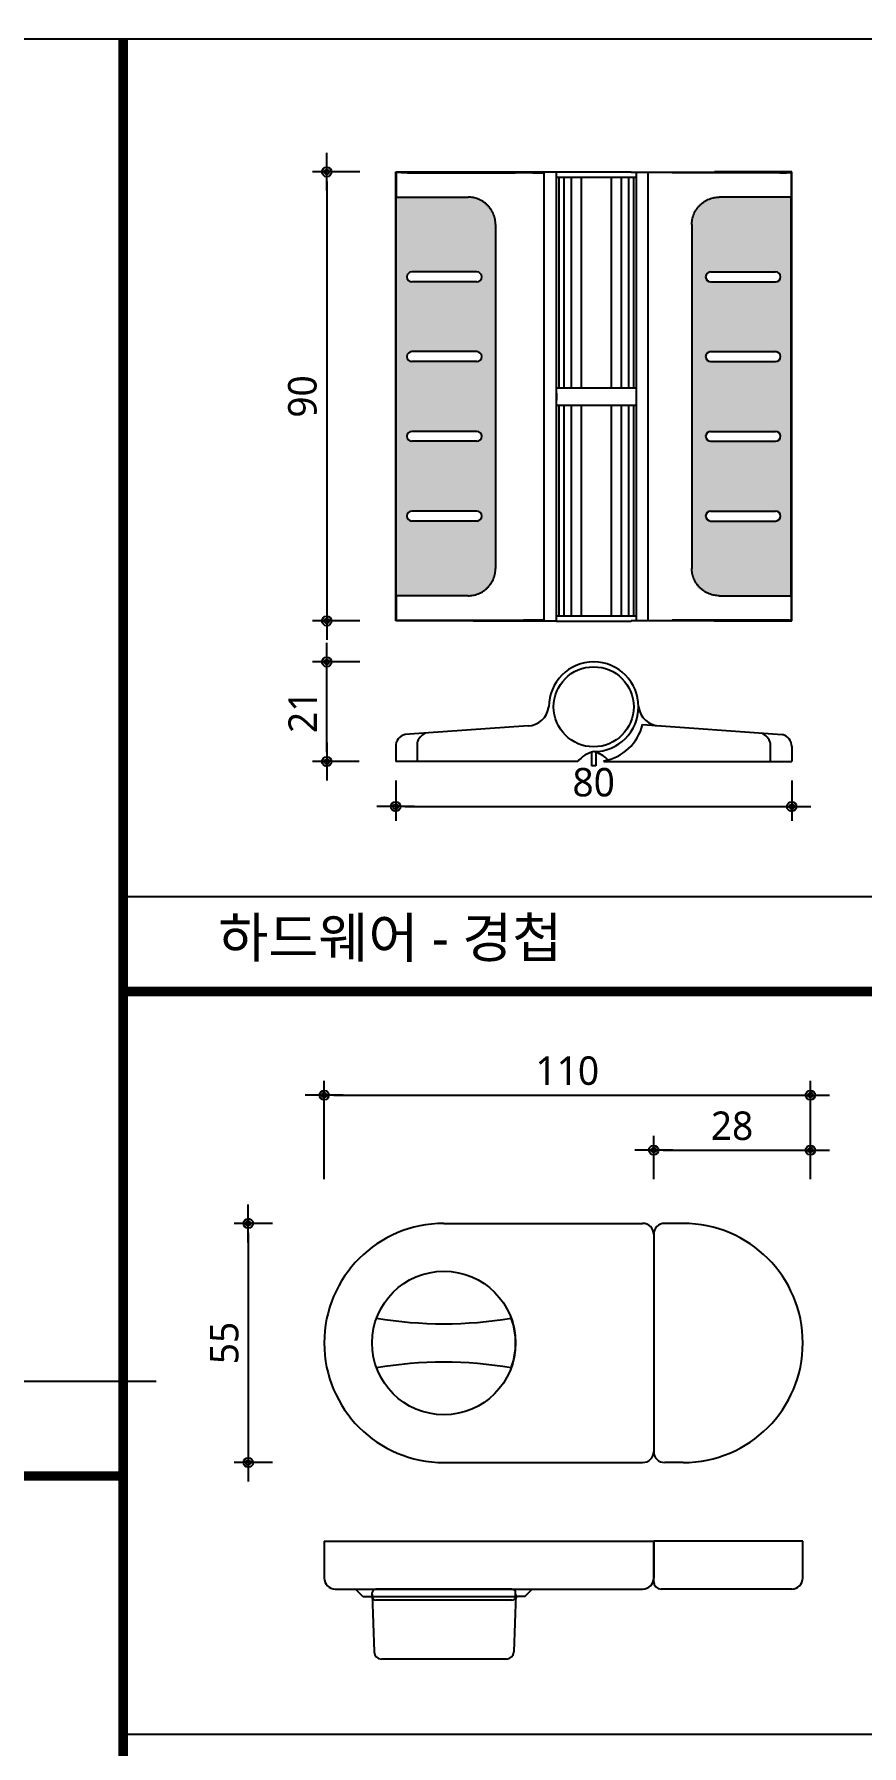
# Model space of a CAD drawing. Extents: x -256 to 8104, y -176 to 5714.
# Drawn here: x 5738 to 6610, y 3740 to 5543 of the extents above; entities that cross this region are included whole.
import ezdxf
from ezdxf.enums import TextEntityAlignment as Align

# ---------------------------------------------------------------- set-up
doc = ezdxf.new("R2010")
doc.units = 0
doc.header["$LTSCALE"] = 30
doc.layers.get('0').update_dxf_attribs({"linetype": 'CONTINUOUS'})
doc.layers.get('DEFPOINTS').update_dxf_attribs({"linetype": 'CONTINUOUS'})
for name, color, linetype in [('02---제품선', 4, 'CONTINUOUS'), ('DIM', 7, 'CONTINUOUS'), ('TIT', 3, 'CONTINUOUS'), ('부자재', 4, 'CONTINUOUS'), ('해치', 8, 'CONTINUOUS')]:
    doc.layers.add(name, color=color, linetype=linetype)
doc.styles.add('돋움', font='malgun.ttf')
doc.dimstyles.new('10', dxfattribs={"dimscale": 10, "dimtxt": 3, "dimasz": 1, "dimexe": 1.5, "dimexo": 2, "dimgap": 1, "dimtad": 1, "dimdec": 0, "dimlunit": 6, "dimtxsty": '돋움', "dimblk": 'DIMDOT', "dimcen": -1, "dimdle": 1.5, "dimclrt": 3, "dimazin": 3, "dimtfac": 1, "dimtdec": 0, "dimtix": 1, "dimtmove": 2, "dimatfit": 3, "dimldrblk": 'DIMDOT', "dimarcsym": 0})

# ---------------------------------------------------------------- blocks, each defined once
blk = doc.blocks.new('DIMDOT')
at = {"linetype": 'Continuous'}
blk.add_line((-2, 0), (2, 0), dxfattribs=at)
for radius in [0.5, 0.25]:
    blk.add_circle((0, 0), radius, dxfattribs=at)
blk = doc.blocks.new('*D890')
at = {"layer": 'DEFPOINTS', "color": 0}
for p in [(131281.9698236467, 2861.846090087367), (130769.9698236464, 2753.218628818451), (131281.9698236467, 2753.218628818451)]:
    blk.add_point(p, dxfattribs=at)
at = {"layer": 'DIM', "color": 0, "lineweight": -2, "ltscale": 10}
for p, q in [((130769.9698236464, 2773.218628818451), (130769.9698236464, 2876.846090087367)), ((131281.9698236467, 2773.218628818451), (131281.9698236467, 2876.846090087367)), ((130779.9698236464, 2861.846090087367), (131271.9698236467, 2861.846090087367))]:
    blk.add_line(p, q, dxfattribs=at)
at = {"layer": 'DIM', "color": 0, "lineweight": -2, "xscale": 10, "yscale": 10, "zscale": 10, "rotation": 180}
blk.add_blockref('DIMDOT', (130769.9698236464, 2861.846090087367), dxfattribs=at)
at = {"layer": 'DIM', "color": 0, "lineweight": -2, "xscale": 10, "yscale": 10, "zscale": 10}
blk.add_blockref('DIMDOT', (131281.9698236467, 2861.846090087367), dxfattribs=at)
at = {"layer": 'DIM', "color": 3, "insert": (131025.9698236465, 2887.426932478672), "char_height": 30, "attachment_point": 5, "style": '돋움'}
blk.add_mtext('110', dxfattribs=at)
blk = doc.blocks.new('*D891')
at = {"layer": 'DEFPOINTS', "color": 0}
for p in [(131281.9698236467, 2803.872486003258), (131116.954439031, 2753.218628818451), (131281.9698236467, 2753.218628818451)]:
    blk.add_point(p, dxfattribs=at)
at = {"layer": 'DIM', "color": 0, "lineweight": -2, "ltscale": 10}
for p, q in [((131116.954439031, 2773.218628818451), (131116.954439031, 2818.872486003258)), ((131281.9698236467, 2773.218628818451), (131281.9698236467, 2818.872486003258)), ((131126.954439031, 2803.872486003258), (131271.9698236467, 2803.872486003258))]:
    blk.add_line(p, q, dxfattribs=at)
at = {"layer": 'DIM', "color": 0, "lineweight": -2, "xscale": 10, "yscale": 10, "zscale": 10, "rotation": 180}
blk.add_blockref('DIMDOT', (131116.954439031, 2803.872486003258), dxfattribs=at)
at = {"layer": 'DIM', "color": 0, "lineweight": -2, "xscale": 10, "yscale": 10, "zscale": 10}
blk.add_blockref('DIMDOT', (131281.9698236467, 2803.872486003258), dxfattribs=at)
at = {"layer": 'DIM', "color": 3, "insert": (131199.4621313388, 2829.371806655432), "char_height": 30, "attachment_point": 5, "style": '돋움'}
blk.add_mtext('28', dxfattribs=at)
blk = doc.blocks.new('*D893')
at = {"layer": 'DEFPOINTS', "color": 0}
for p in [(130827.634948941, 3834.576029531893), (130772.5853852004, 3361.450734728862), (130827.634948941, 3361.450734728862)]:
    blk.add_point(p, dxfattribs=at)
at = {"layer": 'DIM', "color": 0, "lineweight": -2, "ltscale": 10}
for p, q in [((130807.634948941, 3834.576029531893), (130757.5853852004, 3834.576029531893)), ((130772.5853852004, 3824.576029531893), (130772.5853852004, 3371.450734728862)), ((130807.634948941, 3361.450734728862), (130757.5853852004, 3361.450734728862))]:
    blk.add_line(p, q, dxfattribs=at)
at = {"layer": 'DIM', "color": 0, "lineweight": -2, "xscale": 10, "yscale": 10, "zscale": 10}
for p, rotation in [((130772.5853852004, 3834.576029531893), 90), ((130772.5853852004, 3361.450734728862), 270)]:
    blk.add_blockref('DIMDOT', p, dxfattribs=dict(at, rotation=rotation))
at = {"layer": 'DIM', "color": 3, "insert": (130747.0860645482, 3598.013382130377), "char_height": 30, "attachment_point": 5, "rotation": 90, "style": '돋움'}
blk.add_mtext('90', dxfattribs=at)
blk = doc.blocks.new('*D894')
at = {"layer": 'DEFPOINTS', "color": 0}
for p in [(130845.2086459047, 3213.246897866249), (131262.2848698889, 3213.246897866249), (131262.2848698889, 3165.8574693182)]:
    blk.add_point(p, dxfattribs=at)
at = {"layer": 'DIM', "color": 0, "lineweight": -2, "ltscale": 10}
for p, q in [((130845.2086459047, 3193.246897866249), (130845.2086459047, 3150.8574693182)), ((131262.2848698889, 3193.246897866249), (131262.2848698889, 3150.8574693182)), ((130855.2086459047, 3165.8574693182), (131252.2848698889, 3165.8574693182))]:
    blk.add_line(p, q, dxfattribs=at)
at = {"layer": 'DIM', "color": 0, "lineweight": -2, "xscale": 10, "yscale": 10, "zscale": 10, "rotation": 180}
blk.add_blockref('DIMDOT', (130845.2086459047, 3165.8574693182), dxfattribs=at)
at = {"layer": 'DIM', "color": 0, "lineweight": -2, "xscale": 10, "yscale": 10, "zscale": 10}
blk.add_blockref('DIMDOT', (131262.2848698889, 3165.8574693182), dxfattribs=at)
at = {"layer": 'DIM', "color": 3, "insert": (131053.7467578968, 3191.356789970374), "char_height": 30, "attachment_point": 5, "style": '돋움'}
blk.add_mtext('80', dxfattribs=at)
blk = doc.blocks.new('*D895')
at = {"layer": 'DEFPOINTS', "color": 0}
for p in [(130772.5853852004, 3318.246897866249), (130827.634948941, 3318.246897866249), (130826.9188212683, 3213.246897866249)]:
    blk.add_point(p, dxfattribs=at)
at = {"layer": 'DIM', "color": 0, "lineweight": -2, "ltscale": 10}
for p, q in [((130807.634948941, 3318.246897866249), (130757.5853852004, 3318.246897866249)), ((130772.5853852004, 3223.246897866249), (130772.5853852004, 3308.246897866249)), ((130806.9188212683, 3213.246897866249), (130757.5853852004, 3213.246897866249))]:
    blk.add_line(p, q, dxfattribs=at)
at = {"layer": 'DIM', "color": 0, "lineweight": -2, "xscale": 10, "yscale": 10, "zscale": 10}
for p, rotation in [((130772.5853852004, 3318.246897866249), 90), ((130772.5853852004, 3213.246897866249), 270)]:
    blk.add_blockref('DIMDOT', p, dxfattribs=dict(at, rotation=rotation))
at = {"layer": 'DIM', "color": 3, "insert": (130747.2592982439, 3265.746897866249), "char_height": 30, "attachment_point": 5, "rotation": 90, "style": '돋움'}
blk.add_mtext('21', dxfattribs=at)
blk = doc.blocks.new('*D897')
at = {"layer": 'DEFPOINTS', "color": 0}
for p in [(130735.6579242938, 2726.653028025563), (130689.9939438187, 2474.653028025574), (130735.6579242938, 2474.653028025574)]:
    blk.add_point(p, dxfattribs=at)
at = {"layer": 'DIM', "color": 0, "lineweight": -2, "ltscale": 10}
for p, q in [((130715.6579242938, 2726.653028025563), (130674.9939438187, 2726.653028025563)), ((130689.9939438187, 2716.653028025563), (130689.9939438187, 2484.653028025574)), ((130715.6579242938, 2474.653028025574), (130674.9939438187, 2474.653028025574))]:
    blk.add_line(p, q, dxfattribs=at)
at = {"layer": 'DIM', "color": 0, "lineweight": -2, "xscale": 10, "yscale": 10, "zscale": 10}
for p, rotation in [((130689.9939438187, 2726.653028025563), 90), ((130689.9939438187, 2474.653028025574), 270)]:
    blk.add_blockref('DIMDOT', p, dxfattribs=dict(at, rotation=rotation))
at = {"layer": 'DIM', "color": 3, "insert": (130664.7391883839, 2600.653028025569), "char_height": 30, "attachment_point": 5, "rotation": 90, "style": '돋움'}
blk.add_mtext('55', dxfattribs=at)
blk = doc.blocks.new('EDGE_33', base_point=(124726.2851637846, -1563.680664004414))
at = {"layer": '해치'}
h = blk.add_hatch(dxfattribs=at)
h.set_pattern_fill('DOTS', color=256, scale=2.628473860016851)
h.set_pattern_definition([(0, (127883.4782422757, 4169.597155905414), (2.086351126388375, 4.172702252776749), [0, -4.17270225277675])])
edge = h.paths.add_edge_path()
edge.add_line((130845.6903878146, 3387.998320715031), (130845.7670436803, 3387.998320715031))
edge.add_spline(control_points=[(130845.7670436803, 3387.998320715031), (130845.9699695493, 3387.998320715031), (130857.5336596672, 3387.998320715031)], knot_values=[-0.7243116395776497, -0.7243116395776497, -0.7243116395776497, 0.7243116395776474, 0.7243116395776474, 0.7243116395776474], weights=[1, 0.7489557207889866, 1], degree=2, periodic=0)
edge.add_line((130857.5336596672, 3387.998320715031), (130921.4343878452, 3387.998320715031))
edge.add_spline(control_points=[(130921.4343878452, 3387.998320715031), (130950.3476003054, 3387.998320715031), (130950.3476003054, 3416.911533175217)], knot_values=[-1.570796326794897, -1.570796326794897, -1.570796326794897, 0, 0, 0], weights=[1, 0.7071067811865358, 1], degree=2, periodic=0)
edge.add_line((130950.3476003054, 3416.911533175217), (130950.3476003054, 3779.115231085542))
edge.add_spline(control_points=[(130950.3476003054, 3779.115231085542), (130950.3476003054, 3808.028443545716), (130921.4343878452, 3808.028443545724)], knot_values=[0, 0, 0, 1.570796326794897, 1.570796326794897, 1.570796326794897], weights=[1, 0.7071067811865359, 1], degree=2, periodic=0)
edge.add_line((130921.4343878452, 3808.028443545724), (130857.5336596672, 3808.028443545724))
edge.add_spline(control_points=[(130857.5336596672, 3808.028443545724), (130845.9699695493, 3808.02844354572), (130845.7670436803, 3808.028443545724)], knot_values=[-0.7243116395776474, -0.7243116395776474, -0.7243116395776474, 0.7243116395776497, 0.7243116395776497, 0.7243116395776497], weights=[1, 0.7489557207889904, 1], degree=2, periodic=0)
edge.add_line((130845.6903878146, 3808.028443545724), (130845.6903878146, 3387.998320715031))
h.paths.add_polyline_path([(130930.6013959717, 3729.279366699621, -0.4142135623730952), (130935.8583436918, 3724.022418979587, -0.4142135623730952), (130930.6013959717, 3718.765471259552), (130862.2610756113, 3718.765471259552, -0.4142135623730952), (130857.0041278913, 3724.022418979587, -0.4142135623730952), (130862.2610756113, 3729.279366699621)], flags=16)
h.paths.add_polyline_path([(130930.6013959717, 3645.273342133487, -0.4142135623730952), (130935.8583436918, 3640.016394413449, -0.4142135623730952), (130930.6013959717, 3634.759446693419), (130862.2610756113, 3634.759446693419, -0.4142135623730952), (130857.0041278913, 3640.016394413449, -0.4142135623730952), (130862.2610756113, 3645.273342133487)], flags=16)
h.paths.add_polyline_path([(130930.6013959717, 3561.267317567343, -0.4142135623730952), (130935.8583436918, 3556.010369847309, -0.4142135623730952), (130930.6013959717, 3550.753422127275), (130862.2610756113, 3550.753422127275, -0.4142135623730952), (130857.0041278913, 3556.010369847309, -0.4142135623730952), (130862.2610756113, 3561.267317567343)], flags=16)
h.paths.add_polyline_path([(130930.6013959717, 3477.261293001206, -0.4142135623730952), (130935.8583436918, 3472.004345281175, -0.4142135623730952), (130930.6013959717, 3466.747397561141), (130862.2610756113, 3466.747397561141, -0.4142135623730952), (130857.0041278913, 3472.004345281175, -0.4142135623730952), (130862.2610756113, 3477.261293001206)], flags=16)
h = blk.add_hatch(dxfattribs=at)
h.set_pattern_fill('DOTS', color=256, scale=2.628473860016851)
h.set_pattern_definition([(0, (127408.8608930181, 4169.597155905414), (2.086351126388375, 4.172702252776749), [0, -4.17270225277675])])
edge = h.paths.add_edge_path()
edge.add_spline(control_points=[(131157.1459154887, 3779.115231085538), (131157.1459154887, 3808.028443545716), (131186.0591279488, 3808.028443545724)], knot_values=[0, 0, 0, 1.570796326794897, 1.570796326794897, 1.570796326794897], weights=[1, 0.7071067811865359, 1], degree=2, periodic=0)
edge.add_line((131186.0591279488, 3808.028443545724), (131249.9598561268, 3808.028443545724))
edge.add_spline(control_points=[(131249.9598561268, 3808.028443545724), (131261.5235462448, 3808.02844354572), (131261.7264721138, 3808.028443545724)], knot_values=[-0.7243116395776474, -0.7243116395776474, -0.7243116395776474, 0.7243116395776497, 0.7243116395776497, 0.7243116395776497], weights=[1, 0.7489557207889904, 1], degree=2, periodic=0)
edge.add_line((131261.8031279795, 3808.028443545731), (131261.8031279795, 3387.998320715038))
edge.add_line((131261.8031279795, 3387.998320715035), (131261.7264721138, 3387.998320715035))
edge.add_spline(control_points=[(131261.7264721138, 3387.998320715035), (131261.5235462448, 3387.998320715035), (131249.9598561268, 3387.998320715035)], knot_values=[-0.7243116395776497, -0.7243116395776497, -0.7243116395776497, 0.7243116395776474, 0.7243116395776474, 0.7243116395776474], weights=[1, 0.7489557207889866, 1], degree=2, periodic=0)
edge.add_line((131249.9598561268, 3387.998320715035), (131186.0591279488, 3387.998320715035))
edge.add_spline(control_points=[(131186.0591279488, 3387.998320715035), (131157.1459154887, 3387.998320715035), (131157.1459154887, 3416.91153317522)], knot_values=[-1.570796326794897, -1.570796326794897, -1.570796326794897, 0, 0, 0], weights=[1, 0.7071067811865358, 1], degree=2, periodic=0)
edge.add_line((131157.1459154887, 3416.91153317522), (131157.1459154887, 3779.115231085542))
h.paths.add_polyline_path([(131176.8921198223, 3729.279366699617, 0.4142135623730976), (131171.6351721023, 3724.022418979587, 0.4142135623730951), (131176.8921198223, 3718.765471259552), (131245.2324401828, 3718.765471259552, 0.4142135623730929), (131250.4893879028, 3724.022418979587, 0.4142135623730975), (131245.2324401828, 3729.279366699617)], flags=16)
h.paths.add_polyline_path([(131176.8921198223, 3645.273342133487, 0.4142135623730976), (131171.6351721023, 3640.016394413449, 0.4142135623730951), (131176.8921198223, 3634.759446693419), (131245.2324401828, 3634.759446693419, 0.4142135623730929), (131250.4893879028, 3640.016394413449, 0.4142135623730975), (131245.2324401828, 3645.273342133487)], flags=16)
h.paths.add_polyline_path([(131176.8921198223, 3561.267317567347, 0.4142135623730976), (131171.6351721023, 3556.010369847312, 0.4142135623730951), (131176.8921198223, 3550.753422127278), (131245.2324401828, 3550.753422127278, 0.4142135623730929), (131250.4893879028, 3556.010369847312, 0.4142135623730975), (131245.2324401828, 3561.267317567347)], flags=16)
h.paths.add_polyline_path([(131176.8921198223, 3477.261293001206, 0.4142135623730982), (131171.6351721023, 3472.004345281175, 0.4142135623730951), (131176.8921198223, 3466.747397561141), (131245.2324401828, 3466.747397561141, 0.4142135623730929), (131250.4893879028, 3472.004345281175, 0.414213562373097), (131245.2324401828, 3477.261293001206)], flags=16)
at = {"color": 8}
for p, q in [((130558.2678513288, 3071.093298692487), (131943.5057154913, 3071.093298692487)), ((127245.1003596708, 2560.480599925713), (130592.9250829769, 2560.480599925713)), ((130558.2678513288, 2188.329298692055), (131977.9348948512, 2188.329298692055))]:
    blk.add_line(p, q, dxfattribs=at)
at = {"color": 2}
for points in [[(124725.5932011207, 3974.713300504356), (131977.9348948512, 3974.713300504356), (131977.9348948512, -1563.601877055704), (124725.5932011207, -1563.601877055704)], [(124725.5932011207, 3974.713300504356), (131977.9348948512, 3974.713300504356), (131977.9348948512, -1563.601877055704), (124725.5932011207, -1563.601877055704)], [(124725.5932011207, 3974.713300504356), (132707.5092856243, 3974.713300504356), (132707.5092856243, -1563.601877055704), (124725.5932011207, -1563.601877055704)]]:
    blk.add_lwpolyline(points, close=True, dxfattribs=at)
at = {"color": 8, "const_width": 10}
for points in [[(130558.2678513288, -1563.601877055715), (130558.2678513288, 3974.713300504371)], [(130558.2678513288, 2971.093298692487), (131943.5057154913, 2971.093298692487)], [(127210.4431280227, 2460.480599925713), (130558.2678513288, 2460.480599925713)]]:
    blk.add_lwpolyline(points, dxfattribs=at)
at = {"layer": '02---제품선'}
for p, q in [((130895.9698236464, 2726.653028025563), (131105.3236698003, 2726.653028025585)), ((131147.9698236464, 2726.653028025563), (131128.5852082618, 2726.653028025563)), ((131116.954439031, 2715.022258794818), (131116.954439031, 2486.283797256345)), ((131116.954439031, 2715.022258794796), (131116.954439031, 2486.283797256367)), ((130895.9698236464, 2474.653028025574), (131105.3236698003, 2474.653028025574)), ((131147.9698236464, 2474.653028025574), (131128.5852082618, 2474.6530280256)), ((130769.9698236464, 2391.678634326387), (131116.954439031, 2391.678634326387)), ((130769.9698236464, 2391.678634326387), (130769.9698236464, 2352.90940355716)), ((131116.954439031, 2391.678634326387), (131116.954439031, 2352.90940355716)), ((131273.9698236464, 2391.678634326387), (131116.954439031, 2391.678634326387)), ((131116.954439031, 2349.032480480235), (131116.954439031, 2391.678634326387)), ((131273.9698236464, 2352.90940355716), (131273.9698236464, 2391.678634326387)), ((130781.6005928772, 2341.278634326389), (130802.9236698003, 2341.278634326389)), ((130802.9236698003, 2341.278634326389), (130989.0159774926, 2341.278634326389)), ((130810.6775159541, 2333.524788172547), (130802.9236698003, 2341.278634326389)), ((130810.6775159541, 2333.524788172547), (130818.431362108, 2333.524788172547)), ((130818.431362108, 2333.524788172547), (130973.5082851849, 2333.524788172547)), ((130820.3021723143, 2335.4620688526), (130822.4100504492, 2275.100336690417)), ((130820.3698236464, 2333.524788172547), (130820.3698236464, 2337.401711249468)), ((130967.6929005695, 2341.278634326389), (130824.2467467233, 2341.278634326389)), ((130967.6929005695, 2329.647865095622), (130824.2467467233, 2329.647865095622)), ((130971.6374749784, 2335.4620688526), (130969.5295968434, 2275.100336690395)), ((130971.5698236464, 2333.524788172547), (130971.5698236464, 2337.401711249468)), ((130981.2621313387, 2333.524788172547), (130973.5082851849, 2333.524788172547)), ((130981.2621313387, 2333.524788172547), (130989.0159774926, 2341.278634326389)), ((130989.0159774926, 2341.278634326389), (131105.3236698003, 2341.278634326389)), ((131262.3390544156, 2341.278634326389), (131124.7082851849, 2341.278634326389)), ((130961.7804741231, 2267.617095864857), (130830.1591731694, 2267.617095864857))]:
    blk.add_line(p, q, dxfattribs=at)
blk.add_circle((130895.9698236464, 2600.65302802557), 75.59999999999619, dxfattribs=at)
blk.add_circle((130895.9698236464, 2600.65302802557), 75.59999999999619, dxfattribs=at)
for centre, radius, start, end in [((130895.9698236464, 2600.65302802557), 125.9999999999936, 90, 180), ((131105.3236698003, 2715.022258794818), 11.63076923076864, 0, 90), ((131128.5852082618, 2715.022258794796), 11.63076923076864, 90, 180), ((131147.9698236464, 2600.65302802557), 125.9999999999936, 0, 90), ((130895.9698236464, 3037.453028025315), 416.5999999999781, 260.2031037130678, 279.7968962869322), ((130895.9698236464, 2600.65302802557), 75.59999999999619, 340.7512329278586, 19.24876707214142), ((130895.9698236464, 2600.65302802557), 125.9999999999936, 180, 270), ((131147.9698236464, 2600.65302802557), 125.9999999999936, 270, 0), ((130895.9698236464, 2163.853028025462), 416.5999999999774, 80.20310371306776, 99.79689628693224), ((131105.3236698003, 2486.283797256345), 11.63076923076864, 270, 0), ((131128.5852082618, 2486.283797256345), 11.63076923076864, 180, 270), ((130781.6005928772, 2352.90940355716), 11.63076923076864, 180, 270), ((131105.3236698003, 2352.90940355716), 11.63076923076864, 270, 0), ((131124.7082851849, 2349.032480480235), 7.753846153845762, 180, 270), ((131262.3390544156, 2352.90940355716), 11.63076923076864, 270, 0), ((130824.2467467233, 2337.401711249468), 3.876923076922881, 90, 180), ((130824.2467467233, 2333.524788172547), 3.876923076922881, 180, 270), ((130967.6929005695, 2337.401711249468), 3.876923076922881, 0, 90), ((130967.6929005695, 2333.524788172547), 3.876923076922881, 270, 0), ((130830.1591731694, 2275.370942018703), 7.753846153845762, 182.0000000002176, 270), ((130961.7804741231, 2275.370942018703), 7.753846153845762, 270, 357.9999999997824)]:
    blk.add_arc(centre, radius, start, end, dxfattribs=at)
at = {"layer": '부자재'}
for p, q in [((130845.2086459047, 3834.576029531893), (130926.5851339518, 3834.576029531893)), ((130845.2086459047, 3361.450734728862), (130845.2086459047, 3834.576029531893)), ((130845.2086459047, 3834.576029531893), (130845.7670436803, 3834.017631756358)), ((130845.7670436803, 3834.017631756358), (130845.7670436803, 3808.028443545724)), ((130857.5336596672, 3833.793491127008), (130971.1379714288, 3833.585072514556)), ((130926.7687106114, 3834.484269168114), (130926.5851339518, 3834.576029531893)), ((131014.3196499968, 3834.484269168114), (130926.7687106114, 3834.484269168114)), ((131001.7224816828, 3362.666559548916), (131001.7224816828, 3833.360204711842)), ((131014.3196499968, 3834.484269168114), (131014.3196499968, 3361.542495092641)), ((131014.3196499968, 3834.484269168114), (131014.3671420868, 3834.484269168114)), ((131093.1738657973, 3834.484269168114), (131180.7248051827, 3834.484269168114)), ((131098.4310477058, 3834.484269168114), (131098.4310477058, 3361.542495092641)), ((131111.0277594331, 3362.666559548916), (131111.0277594331, 3833.360204711842)), ((131249.9598561268, 3833.793491127008), (131136.3555443653, 3833.585072514556)), ((131180.7248051827, 3834.484269168114), (131180.9083818422, 3834.576029531893)), ((131262.2848698893, 3834.576029531893), (131180.9083818422, 3834.576029531893)), ((131262.2848698893, 3834.576029531893), (131261.7264721138, 3834.017631756358)), ((131261.7264721138, 3834.017631756358), (131261.7264721138, 3808.028443545724)), ((131262.2848698893, 3361.450734728862), (131262.2848698893, 3834.576029531893)), ((130845.6903878146, 3387.998320715031), (130845.6903878146, 3808.028443545724)), ((130845.6903878146, 3808.028443545724), (130845.7670436803, 3808.028443545724)), ((130857.5336596672, 3808.028443545724), (130921.4343878452, 3808.028443545724)), ((131249.9598561268, 3808.028443545724), (131186.0591279488, 3808.028443545724)), ((131261.8031279795, 3808.028443545724), (131261.7264721138, 3808.028443545724)), ((131261.8031279795, 3387.998320715031), (131261.8031279795, 3808.028443545724)), ((130950.3476003054, 3779.115231085542), (130950.3476003054, 3416.911533175217)), ((131157.1459154887, 3779.115231085542), (131157.1459154887, 3416.911533175217)), ((131014.5172808548, 3601.601485170623), (131014.5172808548, 3594.241758362578)), ((130845.7670436803, 3387.998320715031), (130845.6903878146, 3387.998320715031)), ((130845.7670436803, 3387.998320715031), (130845.7670436803, 3362.009132504403)), ((130921.4343878452, 3387.998320715031), (130857.5336596672, 3387.998320715031)), ((131186.0591279488, 3387.998320715031), (131249.9598561268, 3387.998320715031)), ((131261.7264721138, 3387.998320715031), (131261.8031279795, 3387.998320715031)), ((131261.7264721138, 3387.998320715031), (131261.7264721138, 3362.009132504403)), ((130845.7670436803, 3362.009132504403), (130845.2086459047, 3361.450734728862)), ((130926.5851339518, 3361.450734728862), (130845.2086459047, 3361.450734728862)), ((130857.5336596672, 3362.233273133747), (130971.1379714288, 3362.441691746206)), ((130926.7687106114, 3361.542495092641), (130926.5851339518, 3361.450734728862)), ((130926.7687106114, 3361.542495092641), (131014.3196499968, 3361.542495092641)), ((131180.7248051827, 3361.542495092641), (131093.1738657973, 3361.542495092641)), ((131249.9598561268, 3362.233273133747), (131136.3555443653, 3362.441691746206)), ((131180.7248051827, 3361.542495092641), (131180.9083818422, 3361.450734728862)), ((131180.9083818422, 3361.450734728862), (131262.2848698893, 3361.450734728862)), ((131261.7264721138, 3362.009132504403), (131262.2848698893, 3361.450734728862)), ((130984.6116426034, 3250.803465832489), (130854.9681954289, 3241.722656464901)), ((131105.3270667645, 3252.246897869276), (131252.2675964298, 3241.779211212647)), ((130845.208645905, 3229.818794589721), (130845.2086459047, 3213.246897866249)), ((130867.7086459047, 3232.877672796369), (130867.7086459047, 3213.246897866249)), ((131239.7848698893, 3232.877672796369), (131239.7848698893, 3213.246897866249)), ((131262.2848698889, 3229.818794589721), (131262.2848698893, 3213.246897866249)), ((131036.9674557814, 3213.246897866249), (130845.2086459047, 3213.246897866249)), ((131051.4967578969, 3223.153392629696), (131051.4967578969, 3208.746897866715)), ((131055.9967578967, 3223.153392629696), (131055.9967578967, 3208.746897866715)), ((131064.4024636965, 3214.041868249419), (131064.4024636965, 3213.246897866249)), ((131064.4024636965, 3213.246897866249), (131262.2848698889, 3213.246897866249)), ((131055.9967578967, 3208.746897866715), (131051.4967578969, 3208.746897866715))]:
    blk.add_line(p, q, dxfattribs=at)
blk.add_circle((131053.7467578971, 3270.996897866482), 42.15, dxfattribs=at)
for centre, radius, start, end in [((131053.7467578971, 3270.996897866482), 47.25, 270, 180), ((130983.4248365698, 3274.045669982674), 23.27248515204542, 272.9231293597779, 352.4724275708022), ((131124.0686792243, 3274.045669982674), 23.27248515204542, 187.5275724291931, 267.0768706402578), ((131055.3904806697, 3264.716754769672), 51.46999090005266, 280.0840112836005, 345.9791886253091), ((130857.7960284539, 3229.451534268212), 12.59273916110375, 101.7764984161576, 181.6712369088501), ((130883.0541411474, 3228.636322184697), 15.92084417499855, 113.4077256570085, 164.549701974843), ((131224.4393746467, 3228.636322184697), 15.92084417499855, 15.450298025182, 67.30043553090206), ((131249.6974873399, 3229.451534268212), 12.59273916110375, 358.3287630911499, 78.22350158397201), ((131060.1741111246, 3194.818898689466), 29.63342717069175, 102.5267484454915, 141.5475253466925), ((131047.3194046694, 3194.818898689466), 29.63342717069175, 43.10029124989101, 77.47325155450851)]:
    blk.add_arc(centre, radius, start, end, dxfattribs=at)
for points, weights in [([(130857.5336596672, 3833.793491127008), (130845.9699695493, 3833.814705887368), (130845.7670436803, 3834.017631756358)], [1, 0.7489557207889904, 1]), ([(131001.7224816828, 3833.360204711842), (130988.1864030527, 3833.54541413906), (130971.1379714288, 3833.585072514556)], [1, 0.9647847651277723, 1]), ([(131014.3196499968, 3834.484269168114), (131014.3196499968, 3834.484269168114), (131014.3315246951, 3834.484269168114)], [1, 0.9999247018987436, 1]), ([(131249.9598561268, 3833.793491127008), (131261.5235462448, 3833.814705887368), (131261.7264721138, 3834.017631756358)], [1, 0.7489557207889904, 1]), ([(130845.7670436803, 3808.028443545724), (130845.9699695493, 3808.02844354572), (130857.5336596672, 3808.028443545724)], [1, 0.7489557207889904, 1]), ([(130950.3476003054, 3779.115231085542), (130950.3476003054, 3808.028443545716), (130921.4343878452, 3808.028443545724)], [1, 0.7071067811865359, 1]), ([(131157.1459154887, 3779.115231085542), (131157.1459154887, 3808.028443545716), (131186.0591279488, 3808.028443545724)], [1, 0.7071067811865359, 1]), ([(131261.7264721138, 3808.028443545724), (131261.5235462448, 3808.02844354572), (131249.9598561268, 3808.028443545724)], [1, 0.7489557207889904, 1]), ([(131014.3196499968, 3594.241758362578), (131014.3196499968, 3594.241758362578), (131014.3413960512, 3594.241758362578)], [1, 0.9998621027823543, 1]), ([(130921.4343878452, 3387.998320715031), (130950.3476003054, 3387.998320715031), (130950.3476003054, 3416.911533175217)], [1, 0.7071067811865358, 1]), ([(131186.0591279488, 3387.998320715031), (131157.1459154887, 3387.998320715031), (131157.1459154887, 3416.911533175217)], [1, 0.7071067811865358, 1]), ([(130857.5336596672, 3387.998320715031), (130845.9699695493, 3387.998320715031), (130845.7670436803, 3387.998320715031)], [1, 0.7489557207889866, 1]), ([(131249.9598561268, 3387.998320715031), (131261.5235462448, 3387.998320715031), (131261.7264721138, 3387.998320715031)], [1, 0.7489557207889866, 1]), ([(130845.7670436803, 3362.009132504403), (130845.9699695493, 3362.212058373402), (130857.5336596672, 3362.233273133747)], [1, 0.7489557207889904, 1]), ([(130971.1379714288, 3362.441691746206), (130988.1864030527, 3362.481350121698), (131001.7224816828, 3362.666559548916)], [1, 0.9647847651278807, 1]), ([(131014.3615538422, 3361.358974365083), (131014.3196499968, 3361.358974365083), (131014.3196499968, 3361.358974365083)], [1, 0.9997342601566661, 1]), ([(131261.7264721138, 3362.009132504403), (131261.5235462448, 3362.212058373402), (131249.9598561268, 3362.233273133747)], [1, 0.7489557207889904, 1])]:
    blk.add_rational_spline(points, weights, degree=2, dxfattribs=at)
for points, weights, knots in [([(131093.1738657973, 3834.484269168114), (131093.1738657973, 3834.484269168114), (131053.746757897, 3834.484269168114), (131014.3196499968, 3834.484269168114), (131014.3196499968, 3834.484269168114)], [1, 0.7071067811864137, 1, 0.7071067811864137, 1], [-1.5707963267951, -1.5707963267951, -1.5707963267951, 1.628e-13, 1.628e-13, 1.570796326795426, 1.570796326795426, 1.570796326795426]), ([(131014.3196499968, 3829.227321448083), (131026.9363245249, 3829.227321448079), (131053.746757897, 3829.227321448079), (131098.4308135173, 3829.227321448079), (131098.4308135173, 3829.227321448079)], [0.8724534007743081, 0.8009431025425435, 1, 0.7071067811864318, 1], [-1.067548933416918, -1.067548933416918, -1.067548933416918, -1.65e-13, -1.65e-13, 1.570796326795057, 1.570796326795057, 1.570796326795057]), ([(131098.4308135173, 3606.858432890657), (131098.4308135173, 3606.858432890657), (131058.3714226751, 3606.858432890657), (131028.4678831747, 3606.85843289066), (131014.3196499968, 3606.858432890657)], [1, 0.7427977447683282, 1, 0.7946110588477209, 0.9172489237563516], [-1.467113681039984, -1.467113681039984, -1.467113681039984, 3.679e-13, 3.679e-13, 1.171564087677126, 1.171564087677126, 1.171564087677126]), ([(131014.3196499968, 3588.984810642547), (131025.4972496827, 3588.984810642544), (131049.122093119, 3588.984810642544), (131089.1814839612, 3588.984810642547), (131097.473535848, 3588.984810642544)], [0.8844551685647288, 0.8304226059448325, 1, 0.7427977447683293, 1], [-0.9672905651208895, -0.9672905651208895, -0.9672905651208895, 3.69e-13, 3.69e-13, 1.467113681040717, 1.467113681040717, 1.467113681040717]), ([(131014.3196499968, 3361.358974365083), (131014.3196499968, 3361.358974365083), (131053.746757897, 3361.358974365083), (131093.1738657973, 3361.358974365083), (131093.1738657973, 3361.358974365083)], [1, 0.7071067811864112, 1, 0.7071067811864112, 1], [-1.570796326795101, -1.570796326795101, -1.570796326795101, 1.625e-13, 1.625e-13, 1.570796326795426, 1.570796326795426, 1.570796326795426]), ([(131098.4308135173, 3366.615922085117), (131098.4308135173, 3366.615922085117), (131053.746757897, 3366.615922085117), (131026.9363245249, 3366.615922085117), (131014.3196499968, 3366.615922085117)], [1, 0.7071067811864314, 1, 0.8009431025425446, 0.8724534007743088], [-1.570796326795383, -1.570796326795383, -1.570796326795383, -1.636e-13, -1.636e-13, 1.067548933416592, 1.067548933416592, 1.067548933416592])]:
    blk.add_rational_spline(points, weights, degree=2, knots=knots, dxfattribs=at)
blk.add_open_spline([(131014.5172808548, 3601.601485170623), (131014.5150552947, 3601.601485170623), (131014.5128298394, 3601.601486897997), (131014.4468834965, 3601.601589288263), (131014.3832191778, 3601.603104709861), (131014.3196499968, 3601.60604994916)], degree=3, knots=[-0.0018933053516444, -0.0018933053516444, -0.0018933053516444, -0.0018933053516444, 0, 0, 0.0542131643369359, 0.0542131643369359, 0.0542131643369359, 0.0542131643369359], dxfattribs=at)
at = {"layer": '해치'}
for p, q in [((131016.9480126577, 3829.227285244617), (131016.9482168453, 3606.85843289066)), ((131022.2049603778, 3829.227290071746), (131022.2051645653, 3606.85843289066)), ((131030.0903819578, 3829.227297312444), (131030.0905861453, 3606.85843289066)), ((131040.6042773979, 3829.227306966701), (131040.6044815854, 3606.85843289066)), ((131072.1463720932, 3829.227306966701), (131072.1461679056, 3606.85843289066)), ((131082.6602675332, 3829.227297312444), (131082.6600633457, 3606.85843289066)), ((131090.5456891133, 3829.227290071746), (131090.5454849257, 3606.85843289066)), ((131095.8026368333, 3829.227285244617), (131095.8024326458, 3606.85843289066)), ((130930.6013959717, 3729.279366699621), (130862.2610756113, 3729.279366699621)), ((130930.6013959717, 3718.765471259552), (130862.2610756113, 3718.765471259552)), ((131176.8921198223, 3729.279366699621), (131245.2324401828, 3729.279366699621)), ((131176.8921198223, 3718.765471259552), (131245.2324401828, 3718.765471259552)), ((130930.6013959717, 3645.273342133487), (130862.2610756113, 3645.273342133487)), ((131176.8921198223, 3645.273342133487), (131245.2324401828, 3645.273342133487)), ((130930.6013959717, 3634.759446693419), (130862.2610756113, 3634.759446693419)), ((131176.8921198223, 3634.759446693419), (131245.2324401828, 3634.759446693419)), ((131016.9482332575, 3588.984810642544), (131016.9484374451, 3366.615885881651)), ((131022.2051809775, 3588.984810642544), (131022.2053851651, 3366.615890708783)), ((131030.0906025576, 3588.984810642544), (131030.0908067452, 3366.615897949478)), ((131040.6044979977, 3588.984810642544), (131040.6047021852, 3366.615907603731)), ((131072.1461514934, 3588.984810642544), (131072.1459473058, 3366.615907603731)), ((131082.6600469335, 3588.984810642544), (131082.6598427459, 3366.615897949478)), ((131090.5454685135, 3588.984810642544), (131090.5452643259, 3366.615890708783)), ((131095.8024162335, 3588.984810642544), (131095.8022120459, 3366.615885881651)), ((130930.6013959717, 3561.267317567343), (130862.2610756113, 3561.267317567343)), ((131176.8921198223, 3561.267317567343), (131245.2324401828, 3561.267317567343)), ((130930.6013959717, 3550.753422127275), (130862.2610756113, 3550.753422127275)), ((131176.8921198223, 3550.753422127275), (131245.2324401828, 3550.753422127275)), ((130930.6013959717, 3477.261293001206), (130862.2610756113, 3477.261293001206)), ((130930.6013959717, 3466.747397561141), (130862.2610756113, 3466.747397561141)), ((131176.8921198223, 3477.261293001206), (131245.2324401828, 3477.261293001206)), ((131176.8921198223, 3466.747397561141), (131245.2324401828, 3466.747397561141))]:
    blk.add_line(p, q, dxfattribs=at)
for centre, start, end in [((130862.2610756113, 3724.022418979587), 90, 180), ((130862.2610756113, 3724.022418979587), 180, 270), ((130930.6013959717, 3724.022418979587), 0, 90), ((130930.6013959717, 3724.022418979587), 270, 0), ((131176.8921198223, 3724.022418979587), 90, 180), ((131176.8921198223, 3724.022418979587), 180, 270), ((131245.2324401828, 3724.022418979587), 0, 90), ((131245.2324401828, 3724.022418979587), 270, 0), ((130862.2610756113, 3640.016394413449), 90, 180), ((130930.6013959717, 3640.016394413449), 0, 90), ((131176.8921198223, 3640.016394413449), 90, 180), ((131245.2324401828, 3640.016394413449), 0, 90), ((130862.2610756113, 3640.016394413449), 180, 270), ((130930.6013959717, 3640.016394413449), 270, 0), ((131176.8921198223, 3640.016394413449), 180, 270), ((131245.2324401828, 3640.016394413449), 270, 0), ((130862.2610756113, 3556.010369847309), 90, 180), ((130862.2610756113, 3556.010369847309), 180, 270), ((130930.6013959717, 3556.010369847309), 0, 90), ((130930.6013959717, 3556.010369847309), 270, 0), ((131176.8921198223, 3556.010369847309), 90, 180), ((131176.8921198223, 3556.010369847309), 180, 270), ((131245.2324401828, 3556.010369847309), 0, 90), ((131245.2324401828, 3556.010369847309), 270, 0), ((130862.2610756113, 3472.004345281175), 90, 180), ((130862.2610756113, 3472.004345281175), 180, 270), ((130930.6013959717, 3472.004345281175), 0, 90), ((130930.6013959717, 3472.004345281175), 270, 0), ((131176.8921198223, 3472.004345281175), 90, 180), ((131176.8921198223, 3472.004345281175), 180, 270), ((131245.2324401828, 3472.004345281175), 0, 90), ((131245.2324401828, 3472.004345281175), 270, 0)]:
    blk.add_arc(centre, 5.256947720033701, start, end, dxfattribs=at)
at = {"layer": 'TIT', "style": '돋움'}
blk.add_text('하드웨어 - 경첩', height=42, dxfattribs=at).set_placement((131020.6899184902, 3006.76530292793), align=Align.RIGHT)
at = {"layer": 'DIM', "ltscale": 10}
for base, p1, p2, text, picture, middle in [((130772.5853852004, 3361.450734728862), (130827.634948941, 3834.576029531893), (130827.634948941, 3361.450734728862), '90', '*D893', (130747.0860645482, 3598.013382130377)), ((130772.5853852004, 3318.246897866249), (130826.9188212683, 3213.246897866249), (130827.634948941, 3318.246897866249), '21', '*D895', (130747.2592982439, 3265.746897866249)), ((130689.9939438187, 2474.653028025574), (130735.6579242938, 2726.653028025563), (130735.6579242938, 2474.653028025574), '55', '*D897', (130664.7391883839, 2600.653028025569))]:
    dim = blk.add_linear_dim(base=base, p1=p1, p2=p2, angle=90, text=text, dimstyle='10', override={"dimtxsty": '돋움'}, dxfattribs=at)
    dim.commit()
    dim.dimension.update_dxf_attribs({"geometry": picture, "text_midpoint": middle})
for base, p1, p2, text, picture, middle in [((131262.2848698889, 3165.8574693182), (130845.2086459047, 3213.246897866249), (131262.2848698889, 3213.246897866249), '80', '*D894', (131053.7467578968, 3191.356789970374)), ((131281.9698236467, 2861.846090087367), (130769.9698236464, 2753.218628818451), (131281.9698236467, 2753.218628818451), '110', '*D890', (131025.9698236465, 2887.426932478672)), ((131281.9698236467, 2803.872486003258), (131116.954439031, 2753.218628818451), (131281.9698236467, 2753.218628818451), '28', '*D891', (131199.4621313388, 2829.371806655432))]:
    dim = blk.add_linear_dim(base=base, p1=p1, p2=p2, text=text, dimstyle='10', override={"dimtxsty": '돋움'}, dxfattribs=at)
    dim.commit()
    dim.dimension.update_dxf_attribs({"geometry": picture, "text_midpoint": middle})

msp = doc.modelspace()

# ---------------------------------------------------------------- block references
msp.add_blockref('EDGE_33', (0, 0))

doc.saveas('drawing.dxf')
